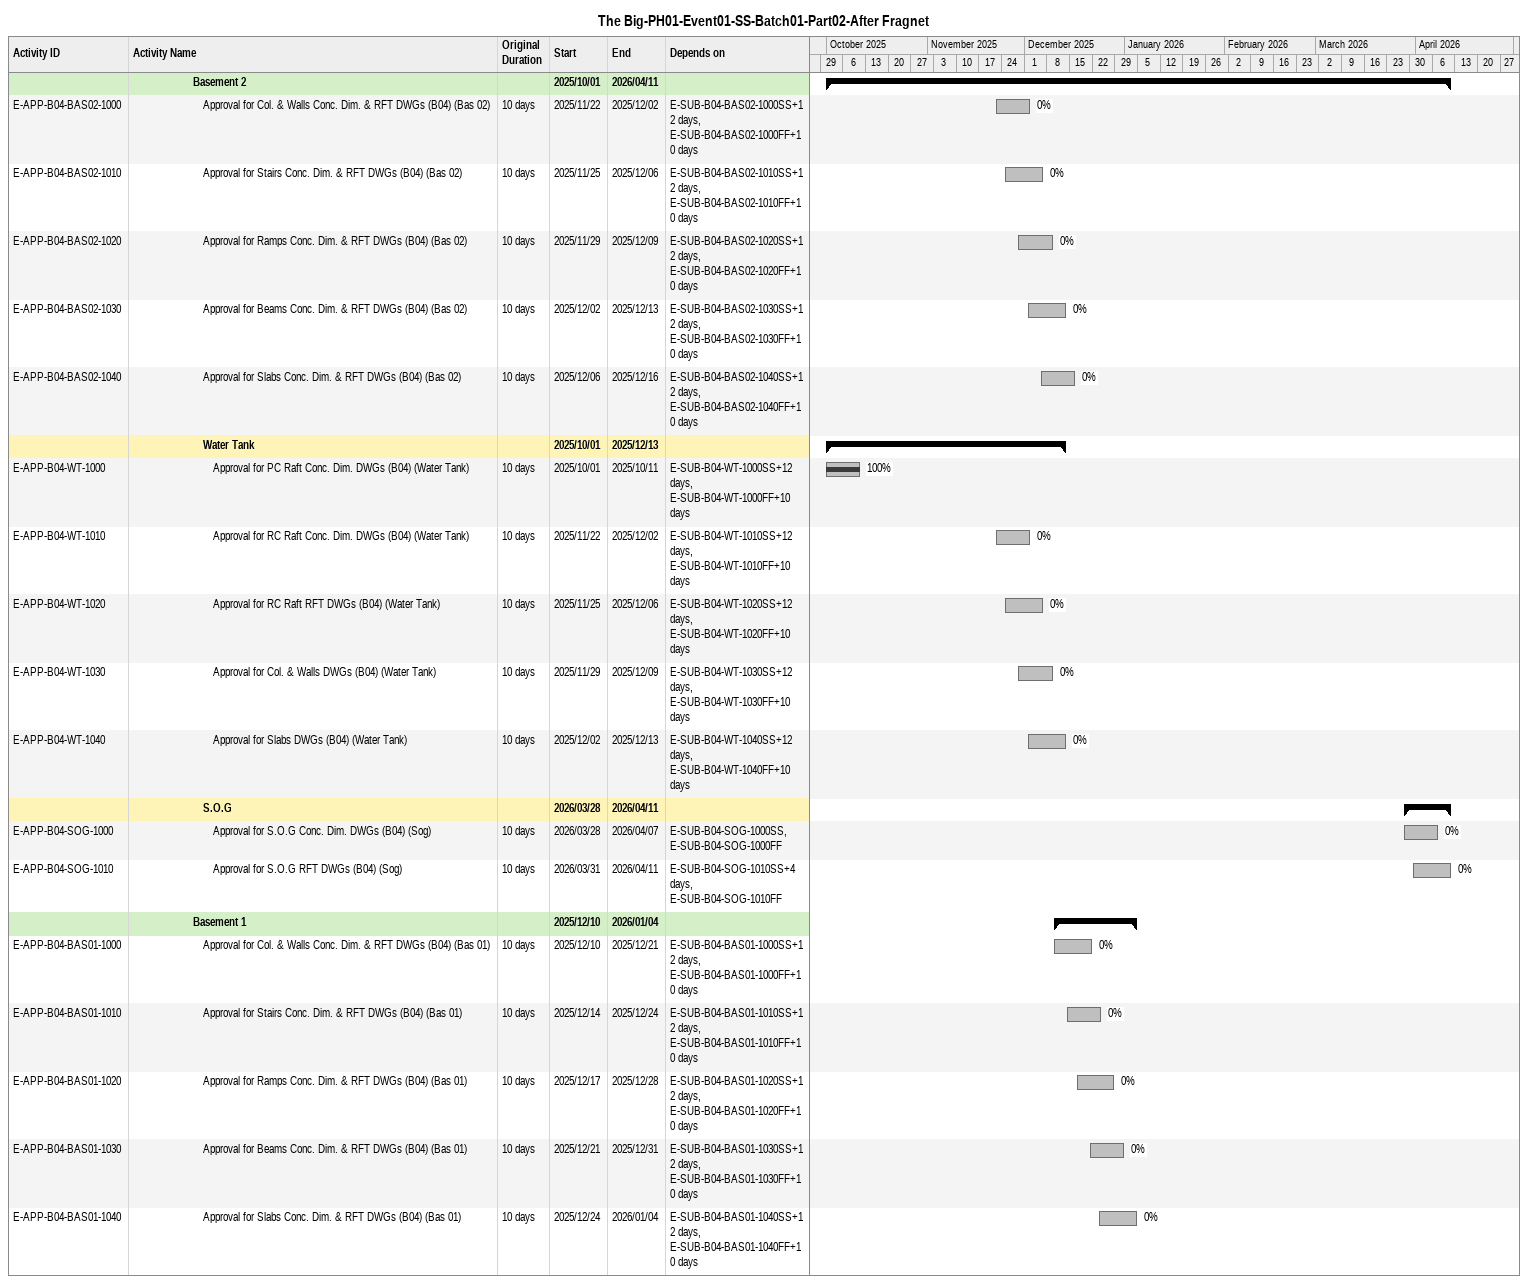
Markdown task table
The Big-PH01-Event01-SS-Batch01-Part02-After Fragnet

| ID | Level | Task | Original duration | Start | Finish | Predecessors | % complete |
|---|---|---|---|---|---|---|---|
|  | 7 | **Basement 2** |  | 2025-10-01 | 2026-04-11 |  |  |
| E-APP-B04-BAS02-1000 | 8 | Approval for Col. & Walls Conc. Dim. & RFT DWGs (B04) (Bas 02) | 10d | 2025-11-22 | 2025-12-02 | E-SUB-B04-BAS02-1000SS+12d, E-SUB-B04-BAS02-1000FF+10d | 0 |
| E-APP-B04-BAS02-1010 | 8 | Approval for Stairs Conc. Dim. & RFT DWGs (B04) (Bas 02) | 10d | 2025-11-25 | 2025-12-06 | E-SUB-B04-BAS02-1010SS+12d, E-SUB-B04-BAS02-1010FF+10d | 0 |
| E-APP-B04-BAS02-1020 | 8 | Approval for Ramps Conc. Dim. & RFT DWGs (B04) (Bas 02) | 10d | 2025-11-29 | 2025-12-09 | E-SUB-B04-BAS02-1020SS+12d, E-SUB-B04-BAS02-1020FF+10d | 0 |
| E-APP-B04-BAS02-1030 | 8 | Approval for Beams Conc. Dim. & RFT DWGs (B04) (Bas 02) | 10d | 2025-12-02 | 2025-12-13 | E-SUB-B04-BAS02-1030SS+12d, E-SUB-B04-BAS02-1030FF+10d | 0 |
| E-APP-B04-BAS02-1040 | 8 | Approval for Slabs Conc. Dim. & RFT DWGs (B04) (Bas 02) | 10d | 2025-12-06 | 2025-12-16 | E-SUB-B04-BAS02-1040SS+12d, E-SUB-B04-BAS02-1040FF+10d | 0 |
|  | 8 | **Water Tank** |  | 2025-10-01 | 2025-12-13 |  |  |
| E-APP-B04-WT-1000 | 9 | Approval for PC Raft Conc. Dim. DWGs (B04) (Water Tank) | 10d | 2025-10-01 | 2025-10-11 | E-SUB-B04-WT-1000SS+12d, E-SUB-B04-WT-1000FF+10d | 100 |
| E-APP-B04-WT-1010 | 9 | Approval for RC Raft Conc. Dim. DWGs (B04) (Water Tank) | 10d | 2025-11-22 | 2025-12-02 | E-SUB-B04-WT-1010SS+12d, E-SUB-B04-WT-1010FF+10d | 0 |
| E-APP-B04-WT-1020 | 9 | Approval for RC Raft RFT DWGs (B04) (Water Tank) | 10d | 2025-11-25 | 2025-12-06 | E-SUB-B04-WT-1020SS+12d, E-SUB-B04-WT-1020FF+10d | 0 |
| E-APP-B04-WT-1030 | 9 | Approval for Col. & Walls DWGs (B04) (Water Tank) | 10d | 2025-11-29 | 2025-12-09 | E-SUB-B04-WT-1030SS+12d, E-SUB-B04-WT-1030FF+10d | 0 |
| E-APP-B04-WT-1040 | 9 | Approval for Slabs DWGs (B04) (Water Tank) | 10d | 2025-12-02 | 2025-12-13 | E-SUB-B04-WT-1040SS+12d, E-SUB-B04-WT-1040FF+10d | 0 |
|  | 8 | **S.O.G** |  | 2026-03-28 | 2026-04-11 |  |  |
| E-APP-B04-SOG-1000 | 9 | Approval for S.O.G Conc. Dim. DWGs (B04) (Sog) | 10d | 2026-03-28 | 2026-04-07 | E-SUB-B04-SOG-1000SS, E-SUB-B04-SOG-1000FF | 0 |
| E-APP-B04-SOG-1010 | 9 | Approval for S.O.G RFT DWGs (B04) (Sog) | 10d | 2026-03-31 | 2026-04-11 | E-SUB-B04-SOG-1010SS+4d, E-SUB-B04-SOG-1010FF | 0 |
|  | 7 | **Basement 1** |  | 2025-12-10 | 2026-01-04 |  |  |
| E-APP-B04-BAS01-1000 | 8 | Approval for Col. & Walls Conc. Dim. & RFT DWGs (B04) (Bas 01) | 10d | 2025-12-10 | 2025-12-21 | E-SUB-B04-BAS01-1000SS+12d, E-SUB-B04-BAS01-1000FF+10d | 0 |
| E-APP-B04-BAS01-1010 | 8 | Approval for Stairs Conc. Dim. & RFT DWGs (B04) (Bas 01) | 10d | 2025-12-14 | 2025-12-24 | E-SUB-B04-BAS01-1010SS+12d, E-SUB-B04-BAS01-1010FF+10d | 0 |
| E-APP-B04-BAS01-1020 | 8 | Approval for Ramps Conc. Dim. & RFT DWGs (B04) (Bas 01) | 10d | 2025-12-17 | 2025-12-28 | E-SUB-B04-BAS01-1020SS+12d, E-SUB-B04-BAS01-1020FF+10d | 0 |
| E-APP-B04-BAS01-1030 | 8 | Approval for Beams Conc. Dim. & RFT DWGs (B04) (Bas 01) | 10d | 2025-12-21 | 2025-12-31 | E-SUB-B04-BAS01-1030SS+12d, E-SUB-B04-BAS01-1030FF+10d | 0 |
| E-APP-B04-BAS01-1040 | 8 | Approval for Slabs Conc. Dim. & RFT DWGs (B04) (Bas 01) | 10d | 2025-12-24 | 2026-01-04 | E-SUB-B04-BAS01-1040SS+12d, E-SUB-B04-BAS01-1040FF+10d | 0 |
